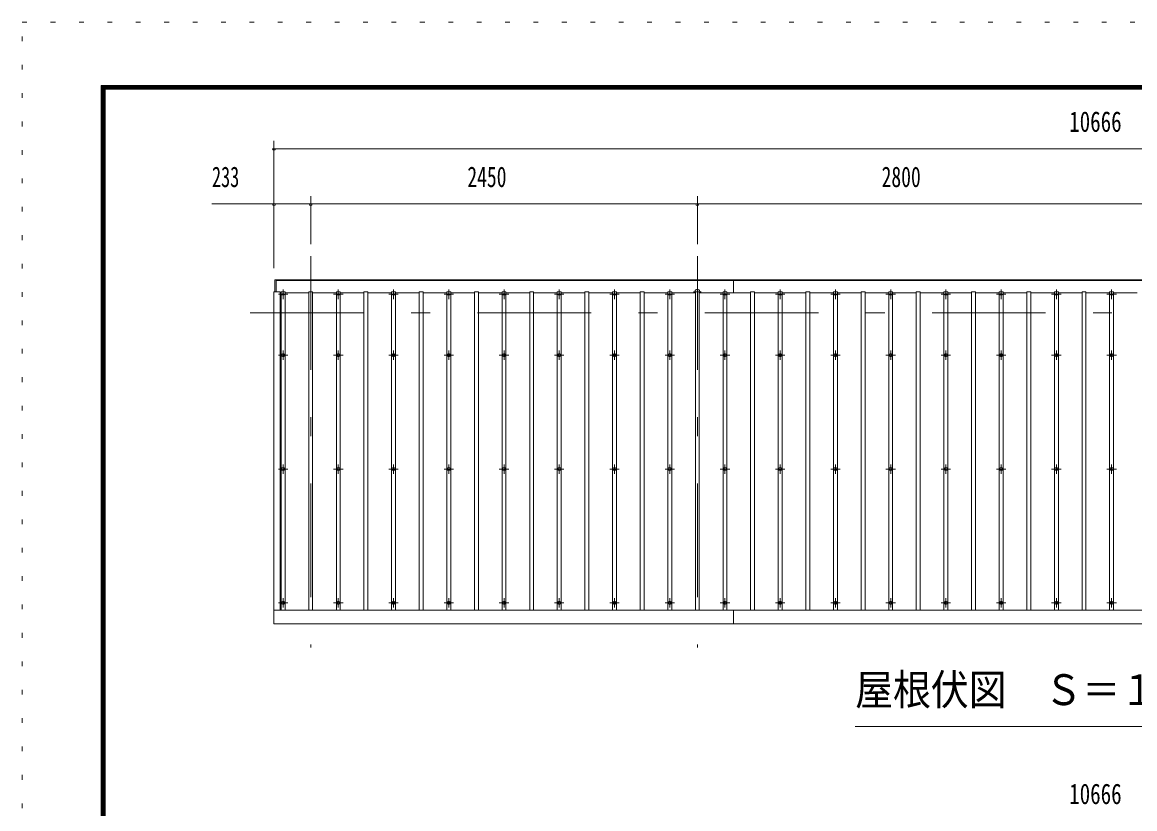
# Model space of a CAD drawing. Units: millimetres, scale not verified, with parts at other scales. Extents: x -25857 to 25867, y -10500 to 10500.
# Drawn here: x -3833 to 3216, y 5516 to 10500 of the extents above; entities that cross this region are included whole.
import ezdxf
from ezdxf.enums import TextEntityAlignment as Align

# ---------------------------------------------------------------- set-up
doc = ezdxf.new("R2010")
doc.units = ezdxf.units.MM
doc.header["$LTSCALE"] = 60
doc.linetypes.add('USER3', pattern=[24, 12, -5, 2, -5])
doc.linetypes.add('USER4', pattern=[3, 0.5, -2.5])
for name, color, linetype, lineweight in [('0-2_1-05BOLD', 7, 'Continuous', 18), ('0-3_1-25CENTER', 3, 'USER3', 18), ('0-4_1-45THIN', 4, 'Continuous', 18), ('0-5_1-55DIM', 3, 'Continuous', 18), ('0-C_F-F1PAPER', 5, 'Continuous', 18), ('0-D_F-E_J_ADD', 5, 'USER4', 18)]:
    doc.layers.add(name, color=color, linetype=linetype, lineweight=lineweight)
doc.styles.add('ＭＳ ゴシック', font='')
doc.styles.get('ＭＳ ゴシック').set_extended_font_data('MS Gothic')

msp = doc.modelspace()

# ---------------------------------------------------------------- linework, layer by layer
at = {"layer": '0-2_1-05BOLD'}
for p, q in [((-2223.67, 8790.67), (-2223.67, 8867.67)), ((-2223.67, 8862.67), (8412.33, 8862.67)), ((674.33, 8867.67), (674.33, 8784.63)), ((-2238.67, 6687.67), (-2238.67, 8790.67)), ((-2238.67, 6773.43), (8427.33, 6773.43)), ((674.33, 6773.43), (674.33, 6687.67))]:
    msp.add_line(p, q, dxfattribs=at)
for points in [[(-2233.67, 8790.67), (-2233.67, 8867.67), (8422.33, 8867.67)], [(-2198.67, 6773.43), (-2198.67, 8790.67), (-2238.67, 8790.67)], [(-2238.67, 6687.67), (8427.33, 6687.67), (8427.33, 8790.67)]]:
    msp.add_lwpolyline(points, dxfattribs=at)
for centre in [(-2180.67, 8390.17), (-1830.67, 8390.17), (-1480.67, 8390.17), (-1130.67, 8390.17), (-780.67, 8390.17), (-430.67, 8390.17), (-80.67, 8390.17), (269.33, 8390.17), (619.33, 8390.17), (969.33, 8390.17), (1319.33, 8390.17), (1669.33, 8390.17), (2019.33, 8390.17), (2369.33, 8390.17), (2719.33, 8390.17), (3069.33, 8390.17), (-2180.67, 7668.51), (-1830.67, 7668.51), (-1480.67, 7668.51), (-1130.67, 7668.51), (-780.67, 7668.51), (-430.67, 7668.51), (-80.67, 7668.51), (269.33, 7668.51), (619.33, 7668.51), (969.33, 7668.51), (1319.33, 7668.51), (1669.33, 7668.51), (2019.33, 7668.51), (2369.33, 7668.51), (2719.33, 7668.51), (3069.33, 7668.51), (-2180.67, 6820.85), (-1830.67, 6820.85), (-1480.67, 6820.85), (-1130.67, 6820.85), (-780.67, 6820.85), (-430.67, 6820.85), (-80.67, 6820.85), (269.33, 6820.85), (619.33, 6820.85), (969.33, 6820.85), (1319.33, 6820.85), (1669.33, 6820.85), (2019.33, 6820.85), (2369.33, 6820.85), (2719.33, 6820.85), (3069.33, 6820.85)]:
    msp.add_circle(centre, 10, dxfattribs=at)
for centre, radius, start, end in [((-2180.67, 8765.7), 14.5, 46.39838, 133.60162), ((-2180.67, 8786.71), 14.5, 226.3961, 313.6039), ((-1830.67, 8765.7), 14.5, 46.39838, 133.60162), ((-1830.67, 8786.71), 14.5, 226.3961, 313.6039), ((-1480.67, 8765.7), 14.5, 46.39838, 133.60162), ((-1480.67, 8786.71), 14.5, 226.3961, 313.6039), ((-1130.67, 8765.7), 14.5, 46.39838, 133.60162), ((-1130.67, 8786.71), 14.5, 226.3961, 313.6039), ((-780.67, 8765.7), 14.5, 46.39838, 133.60162), ((-780.67, 8786.71), 14.5, 226.3961, 313.6039), ((-430.67, 8765.7), 14.5, 46.39838, 133.60162), ((-430.67, 8786.71), 14.5, 226.3961, 313.6039), ((-80.67, 8765.7), 14.5, 46.39838, 133.60162), ((-80.67, 8786.71), 14.5, 226.3961, 313.6039), ((269.33, 8765.7), 14.5, 46.39838, 133.60162), ((269.33, 8786.71), 14.5, 226.3961, 313.6039), ((444.33, 8792.15), 15, 326.44154, 213.55197), ((619.33, 8765.7), 14.5, 46.39838, 133.60162), ((619.33, 8786.71), 14.5, 226.3961, 313.6039), ((969.33, 8765.7), 14.5, 46.39838, 133.60162), ((969.33, 8786.71), 14.5, 226.3961, 313.6039), ((1319.33, 8765.7), 14.5, 46.39838, 133.60162), ((1319.33, 8786.71), 14.5, 226.3961, 313.6039), ((1669.33, 8765.7), 14.5, 46.39838, 133.60162), ((1669.33, 8786.71), 14.5, 226.3961, 313.6039), ((2019.33, 8765.7), 14.5, 46.39838, 133.60162), ((2019.33, 8786.71), 14.5, 226.3961, 313.6039), ((2369.33, 8765.7), 14.5, 46.39838, 133.60162), ((2369.33, 8786.71), 14.5, 226.3961, 313.6039), ((2719.33, 8765.7), 14.5, 46.39838, 133.60162), ((2719.33, 8786.71), 14.5, 226.3961, 313.6039), ((3069.33, 8765.7), 14.5, 46.39838, 133.60162), ((3069.33, 8786.71), 14.5, 226.3961, 313.6039)]:
    msp.add_arc(centre, radius, start, end, dxfattribs=at)
at = {"layer": '0-3_1-25CENTER'}
for p, q in [((-2005.67, 9017.67), (-2005.67, 6537.67)), ((444.33, 9017.67), (444.33, 6537.67)), ((-2210.67, 8776.2), (-2150.67, 8776.2)), ((-2180.67, 8806.2), (-2180.67, 8746.2)), ((-1860.67, 8776.2), (-1800.67, 8776.2)), ((-1830.67, 8806.2), (-1830.67, 8746.2)), ((-1510.67, 8776.2), (-1450.67, 8776.2)), ((-1480.67, 8806.2), (-1480.67, 8746.2)), ((-1160.67, 8776.2), (-1100.67, 8776.2)), ((-1130.67, 8806.2), (-1130.67, 8746.2)), ((-810.67, 8776.2), (-750.67, 8776.2)), ((-780.67, 8806.2), (-780.67, 8746.2)), ((-460.67, 8776.2), (-400.67, 8776.2)), ((-430.67, 8806.2), (-430.67, 8746.2)), ((-110.67, 8776.2), (-50.67, 8776.2)), ((-80.67, 8806.2), (-80.67, 8746.2)), ((239.33, 8776.2), (299.33, 8776.2)), ((269.33, 8806.2), (269.33, 8746.2)), ((419.33, 8792.15), (469.33, 8792.15)), ((589.33, 8776.2), (649.33, 8776.2)), ((619.33, 8806.2), (619.33, 8746.2)), ((939.33, 8776.2), (999.33, 8776.2)), ((969.33, 8806.2), (969.33, 8746.2)), ((1289.33, 8776.2), (1349.33, 8776.2)), ((1319.33, 8806.2), (1319.33, 8746.2)), ((1639.33, 8776.2), (1699.33, 8776.2)), ((1669.33, 8806.2), (1669.33, 8746.2)), ((1989.33, 8776.2), (2049.33, 8776.2)), ((2019.33, 8806.2), (2019.33, 8746.2)), ((2339.33, 8776.2), (2399.33, 8776.2)), ((2369.33, 8806.2), (2369.33, 8746.2)), ((2689.33, 8776.2), (2749.33, 8776.2)), ((2719.33, 8806.2), (2719.33, 8746.2)), ((3039.33, 8776.2), (3099.33, 8776.2)), ((3069.33, 8806.2), (3069.33, 8746.2)), ((-2388.67, 8657.67), (8577.33, 8657.67)), ((-2210.67, 8390.17), (-2150.67, 8390.17)), ((-2180.67, 8420.17), (-2180.67, 8360.17)), ((-1860.67, 8390.17), (-1800.67, 8390.17)), ((-1830.67, 8420.17), (-1830.67, 8360.17)), ((-1510.67, 8390.17), (-1450.67, 8390.17)), ((-1480.67, 8420.17), (-1480.67, 8360.17)), ((-1160.67, 8390.17), (-1100.67, 8390.17)), ((-1130.67, 8420.17), (-1130.67, 8360.17)), ((-810.67, 8390.17), (-750.67, 8390.17)), ((-780.67, 8420.17), (-780.67, 8360.17)), ((-460.67, 8390.17), (-400.67, 8390.17)), ((-430.67, 8420.17), (-430.67, 8360.17)), ((-110.67, 8390.17), (-50.67, 8390.17)), ((-80.67, 8420.17), (-80.67, 8360.17)), ((239.33, 8390.17), (299.33, 8390.17)), ((269.33, 8420.17), (269.33, 8360.17)), ((589.33, 8390.17), (649.33, 8390.17)), ((619.33, 8420.17), (619.33, 8360.17)), ((939.33, 8390.17), (999.33, 8390.17)), ((969.33, 8420.17), (969.33, 8360.17)), ((1289.33, 8390.17), (1349.33, 8390.17)), ((1319.33, 8420.17), (1319.33, 8360.17)), ((1639.33, 8390.17), (1699.33, 8390.17)), ((1669.33, 8420.17), (1669.33, 8360.17)), ((1989.33, 8390.17), (2049.33, 8390.17)), ((2019.33, 8420.17), (2019.33, 8360.17)), ((2339.33, 8390.17), (2399.33, 8390.17)), ((2369.33, 8420.17), (2369.33, 8360.17)), ((2689.33, 8390.17), (2749.33, 8390.17)), ((2719.33, 8420.17), (2719.33, 8360.17)), ((3039.33, 8390.17), (3099.33, 8390.17)), ((3069.33, 8420.17), (3069.33, 8360.17)), ((-2180.67, 7698.51), (-2180.67, 7638.51)), ((-1830.67, 7698.51), (-1830.67, 7638.51)), ((-1480.67, 7698.51), (-1480.67, 7638.51)), ((-1130.67, 7698.51), (-1130.67, 7638.51)), ((-780.67, 7698.51), (-780.67, 7638.51)), ((-430.67, 7698.51), (-430.67, 7638.51)), ((-80.67, 7698.51), (-80.67, 7638.51)), ((269.33, 7698.51), (269.33, 7638.51)), ((619.33, 7698.51), (619.33, 7638.51)), ((969.33, 7698.51), (969.33, 7638.51)), ((1319.33, 7698.51), (1319.33, 7638.51)), ((1669.33, 7698.51), (1669.33, 7638.51)), ((2019.33, 7698.51), (2019.33, 7638.51)), ((2369.33, 7698.51), (2369.33, 7638.51)), ((2719.33, 7698.51), (2719.33, 7638.51)), ((3069.33, 7698.51), (3069.33, 7638.51)), ((-2210.67, 7668.51), (-2150.67, 7668.51)), ((-1860.67, 7668.51), (-1800.67, 7668.51)), ((-1510.67, 7668.51), (-1450.67, 7668.51)), ((-1160.67, 7668.51), (-1100.67, 7668.51)), ((-810.67, 7668.51), (-750.67, 7668.51)), ((-460.67, 7668.51), (-400.67, 7668.51)), ((-110.67, 7668.51), (-50.67, 7668.51)), ((239.33, 7668.51), (299.33, 7668.51)), ((589.33, 7668.51), (649.33, 7668.51)), ((939.33, 7668.51), (999.33, 7668.51)), ((1289.33, 7668.51), (1349.33, 7668.51)), ((1639.33, 7668.51), (1699.33, 7668.51)), ((1989.33, 7668.51), (2049.33, 7668.51)), ((2339.33, 7668.51), (2399.33, 7668.51)), ((2689.33, 7668.51), (2749.33, 7668.51)), ((3039.33, 7668.51), (3099.33, 7668.51)), ((-2180.67, 6850.85), (-2180.67, 6790.85)), ((-1830.67, 6850.85), (-1830.67, 6790.85)), ((-1480.67, 6850.85), (-1480.67, 6790.85)), ((-1130.67, 6850.85), (-1130.67, 6790.85)), ((-780.67, 6850.85), (-780.67, 6790.85)), ((-430.67, 6850.85), (-430.67, 6790.85)), ((-80.67, 6850.85), (-80.67, 6790.85)), ((269.33, 6850.85), (269.33, 6790.85)), ((619.33, 6850.85), (619.33, 6790.85)), ((969.33, 6850.85), (969.33, 6790.85)), ((1319.33, 6850.85), (1319.33, 6790.85)), ((1669.33, 6850.85), (1669.33, 6790.85)), ((2019.33, 6850.85), (2019.33, 6790.85)), ((2369.33, 6850.85), (2369.33, 6790.85)), ((2719.33, 6850.85), (2719.33, 6790.85)), ((3069.33, 6850.85), (3069.33, 6790.85)), ((-2210.67, 6820.85), (-2150.67, 6820.85)), ((-1860.67, 6820.85), (-1800.67, 6820.85)), ((-1510.67, 6820.85), (-1450.67, 6820.85)), ((-1160.67, 6820.85), (-1100.67, 6820.85)), ((-810.67, 6820.85), (-750.67, 6820.85)), ((-460.67, 6820.85), (-400.67, 6820.85)), ((-110.67, 6820.85), (-50.67, 6820.85)), ((239.33, 6820.85), (299.33, 6820.85)), ((589.33, 6820.85), (649.33, 6820.85)), ((939.33, 6820.85), (999.33, 6820.85)), ((1289.33, 6820.85), (1349.33, 6820.85)), ((1639.33, 6820.85), (1699.33, 6820.85)), ((1989.33, 6820.85), (2049.33, 6820.85)), ((2339.33, 6820.85), (2399.33, 6820.85)), ((2689.33, 6820.85), (2749.33, 6820.85)), ((3039.33, 6820.85), (3099.33, 6820.85))]:
    msp.add_line(p, q, dxfattribs=at)
at = {"layer": '0-4_1-45THIN'}
for p, q in [((-2198.67, 8784.63), (-2193.17, 8784.63)), ((-2193.17, 8790.67), (-2193.17, 6773.43)), ((-2193.17, 8790.67), (-2168.17, 8790.67)), ((-2168.17, 8790.67), (-2168.17, 6773.43)), ((-2018.17, 8784.63), (-2168.17, 8784.63)), ((-2018.17, 8790.67), (-2018.17, 6773.43)), ((-2018.17, 8790.67), (-1993.17, 8790.67)), ((-1993.17, 8790.67), (-1993.17, 6773.43)), ((-1993.17, 8784.63), (-1843.17, 8784.63)), ((-1843.17, 8790.67), (-1843.17, 6773.43)), ((-1668.17, 8784.63), (-1818.17, 8784.63)), ((-1668.17, 8790.67), (-1668.17, 6773.43)), ((-1643.17, 8784.63), (-1493.17, 8784.63)), ((-1493.17, 8790.67), (-1493.17, 6773.43)), ((-1318.17, 8784.63), (-1468.17, 8784.63)), ((-1318.17, 8790.67), (-1318.17, 6773.43)), ((-1293.17, 8784.63), (-1143.17, 8784.63)), ((-1143.17, 8790.67), (-1143.17, 6773.43)), ((-968.17, 8784.63), (-1118.17, 8784.63)), ((-968.17, 8790.67), (-968.17, 6773.43)), ((-943.17, 8784.63), (-793.17, 8784.63)), ((-793.17, 8790.67), (-793.17, 6773.43)), ((-618.17, 8784.63), (-768.17, 8784.63)), ((-618.17, 8790.67), (-618.17, 6773.43)), ((-593.17, 8784.63), (-443.17, 8784.63)), ((-443.17, 8790.67), (-443.17, 6773.43)), ((-268.17, 8784.63), (-418.17, 8784.63)), ((-268.17, 8790.67), (-268.17, 6773.43)), ((-243.17, 8784.63), (-93.17, 8784.63)), ((-93.17, 8790.67), (-93.17, 6773.43)), ((81.83, 8784.63), (-68.17, 8784.63)), ((81.83, 8790.67), (81.83, 6773.43)), ((106.83, 8784.63), (256.83, 8784.63)), ((256.83, 8790.67), (256.83, 6773.43)), ((431.83, 8784.63), (281.83, 8784.63)), ((431.83, 8790.67), (431.83, 6773.43)), ((456.83, 8784.63), (606.83, 8784.63)), ((606.83, 8790.67), (606.83, 6773.43)), ((781.83, 8784.63), (631.83, 8784.63)), ((781.83, 8790.67), (781.83, 6773.43)), ((806.83, 8784.63), (956.83, 8784.63)), ((956.83, 8790.67), (956.83, 6773.43)), ((1131.83, 8784.63), (981.83, 8784.63)), ((1131.83, 8790.67), (1131.83, 6773.43)), ((1156.83, 8784.63), (1306.83, 8784.63)), ((1306.83, 8790.67), (1306.83, 6773.43)), ((1481.83, 8784.63), (1331.83, 8784.63)), ((1481.83, 8790.67), (1481.83, 6773.43)), ((1506.83, 8784.63), (1656.83, 8784.63)), ((1656.83, 8790.67), (1656.83, 6773.43)), ((1831.83, 8784.63), (1681.83, 8784.63)), ((1831.83, 8790.67), (1831.83, 6773.43)), ((1856.83, 8784.63), (2006.83, 8784.63)), ((2006.83, 8790.67), (2006.83, 6773.43)), ((2181.83, 8784.63), (2031.83, 8784.63)), ((2181.83, 8790.67), (2181.83, 6773.43)), ((2206.83, 8784.63), (2356.83, 8784.63)), ((2356.83, 8790.67), (2356.83, 6773.43)), ((2531.83, 8784.63), (2381.83, 8784.63)), ((2531.83, 8790.67), (2531.83, 6773.43)), ((2556.83, 8784.63), (2706.83, 8784.63)), ((2706.83, 8790.67), (2706.83, 6773.43)), ((2881.83, 8784.63), (2731.83, 8784.63)), ((2881.83, 8790.67), (2881.83, 6773.43)), ((2906.83, 8784.63), (3056.83, 8784.63)), ((3056.83, 8790.67), (3056.83, 6773.43)), ((3231.83, 8784.63), (3081.83, 8784.63))]:
    msp.add_line(p, q, dxfattribs=at)
for points in [[(-1843.17, 8790.67), (-1818.17, 8790.67), (-1818.17, 6773.43)], [(-1668.17, 8790.67), (-1643.17, 8790.67), (-1643.17, 6773.43)], [(-1493.17, 8790.67), (-1468.17, 8790.67), (-1468.17, 6773.43)], [(-1318.17, 8790.67), (-1293.17, 8790.67), (-1293.17, 6773.43)], [(-1143.17, 8790.67), (-1118.17, 8790.67), (-1118.17, 6773.43)], [(-968.17, 8790.67), (-943.17, 8790.67), (-943.17, 6773.43)], [(-793.17, 8790.67), (-768.17, 8790.67), (-768.17, 6773.43)], [(-618.17, 8790.67), (-593.17, 8790.67), (-593.17, 6773.43)], [(-443.17, 8790.67), (-418.17, 8790.67), (-418.17, 6773.43)], [(-268.17, 8790.67), (-243.17, 8790.67), (-243.17, 6773.43)], [(-93.17, 8790.67), (-68.17, 8790.67), (-68.17, 6773.43)], [(81.83, 8790.67), (106.83, 8790.67), (106.83, 6773.43)], [(256.83, 8790.67), (281.83, 8790.67), (281.83, 6773.43)], [(431.83, 8790.67), (456.83, 8790.67), (456.83, 6773.43)], [(606.83, 8790.67), (631.83, 8790.67), (631.83, 6773.43)], [(781.83, 8790.67), (806.83, 8790.67), (806.83, 6773.43)], [(956.83, 8790.67), (981.83, 8790.67), (981.83, 6773.43)], [(1131.83, 8790.67), (1156.83, 8790.67), (1156.83, 6773.43)], [(1306.83, 8790.67), (1331.83, 8790.67), (1331.83, 6773.43)], [(1481.83, 8790.67), (1506.83, 8790.67), (1506.83, 6773.43)], [(1656.83, 8790.67), (1681.83, 8790.67), (1681.83, 6773.43)], [(1831.83, 8790.67), (1856.83, 8790.67), (1856.83, 6773.43)], [(2006.83, 8790.67), (2031.83, 8790.67), (2031.83, 6773.43)], [(2181.83, 8790.67), (2206.83, 8790.67), (2206.83, 6773.43)], [(2356.83, 8790.67), (2381.83, 8790.67), (2381.83, 6773.43)], [(2531.83, 8790.67), (2556.83, 8790.67), (2556.83, 6773.43)], [(2706.83, 8790.67), (2731.83, 8790.67), (2731.83, 6773.43)], [(2881.83, 8790.67), (2906.83, 8790.67), (2906.83, 6773.43)], [(3056.83, 8790.67), (3081.83, 8790.67), (3081.83, 6773.43)]]:
    msp.add_lwpolyline(points, dxfattribs=at)
at = {"layer": '0-5_1-55DIM'}
for p, q in [((-2238.67, 8942.68), (-2238.67, 9748.67)), ((-2228.67, 9698.67), (-2248.67, 9698.67)), ((-2238.67, 9698.67), (8427.33, 9698.67)), ((-2005.67, 9092.68), (-2005.67, 9398.67)), ((444.33, 9092.68), (444.33, 9398.67)), ((-2631.17, 9348.67), (8819.83, 9348.67)), ((-2228.67, 9348.67), (-2248.67, 9348.67)), ((-1995.67, 9348.67), (-2015.67, 9348.67)), ((454.33, 9348.67), (434.33, 9348.67)), ((1444.33, 6037.67), (4744.33, 6037.67))]:
    msp.add_line(p, q, dxfattribs=at)
for centre in [(-2238.67, 9698.67), (-2238.67, 9348.67), (-2005.67, 9348.67), (444.33, 9348.67)]:
    msp.add_arc(centre, 10, 180, 0, dxfattribs=at)
at = {"layer": '0-C_F-F1PAPER'}
for p, q in [((-3333.34, 10100), (-3333.34, -10000)), ((-3333.34, 10100), (25366.66, 10100)), ((-3330.84, 10097.5), (-3330.84, -9997.5)), ((-3330.84, 10097.5), (25364.16, 10097.5)), ((-3328.34, 10095), (-3328.34, -9995)), ((-3328.34, 10095), (25361.66, 10095)), ((-3325.84, 10092.5), (25359.16, 10092.5)), ((-3323.34, 10090), (-3323.34, -9990)), ((-3323.34, 10090), (25356.66, 10090)), ((-3320.84, 10087.5), (25354.16, 10087.5)), ((-3318.34, 10085), (-3318.34, -9985)), ((-3318.34, 10085), (25351.66, 10085)), ((-3315.84, 10082.5), (25349.16, 10082.5)), ((-3313.34, 10080), (25346.66, 10080)), ((-3310.84, 10077.5), (25344.16, 10077.5)), ((-3308.34, 10075), (-3308.34, -9975)), ((-3308.34, 10075), (25341.66, 10075))]:
    msp.add_line(p, q, dxfattribs=at)
for points in [[(-3325.84, 10092.5), (-3325.84, -9992.5), (25359.16, -9992.5), (25359.16, 10092.5)], [(-3320.84, 10087.5), (-3320.84, -9987.5), (25354.16, -9987.5), (25354.16, 10087.5)], [(-3315.84, 10082.5), (-3315.84, -9982.5), (25349.16, -9982.5), (25349.16, 10082.5)], [(-3313.34, 10080), (-3313.34, -9980), (25346.66, -9980), (25346.66, 10080)], [(-3310.84, 10077.5), (-3310.84, -9977.5), (25344.16, -9977.5), (25344.16, 10077.5)]]:
    msp.add_lwpolyline(points, dxfattribs=at)
at = {"layer": '0-D_F-E_J_ADD'}
for p, q in [((-3833.34, 10500), (25866.66, 10500)), ((-3833.34, -10500), (-3833.34, 10500))]:
    msp.add_line(p, q, dxfattribs=at)

# ---------------------------------------------------------------- texts
at = {"layer": '0-5_1-55DIM', "color": 7, "style": 'ＭＳ ゴシック'}
for s, height, width, p in [('10666', 130.2, 0.75, (2800.58, 9766.43)), ('233', 130.2, 0.65, (-2631.17, 9416.44)), ('2450', 130.2, 0.7, (-1013.17, 9416.44)), ('2800', 130.2, 0.7, (1611.83, 9416.44)), ('屋根伏図\u3000Ｓ＝１／５０', 195.4, 0.9, (1444.33, 6114.32)), ('10666', 130.2, 0.75, (2800.58, 5506.44))]:
    msp.add_text(s, height=height, dxfattribs=dict(at, width=width)).set_placement(p, align=Align.BOTTOM_LEFT)

doc.saveas('drawing.dxf')
